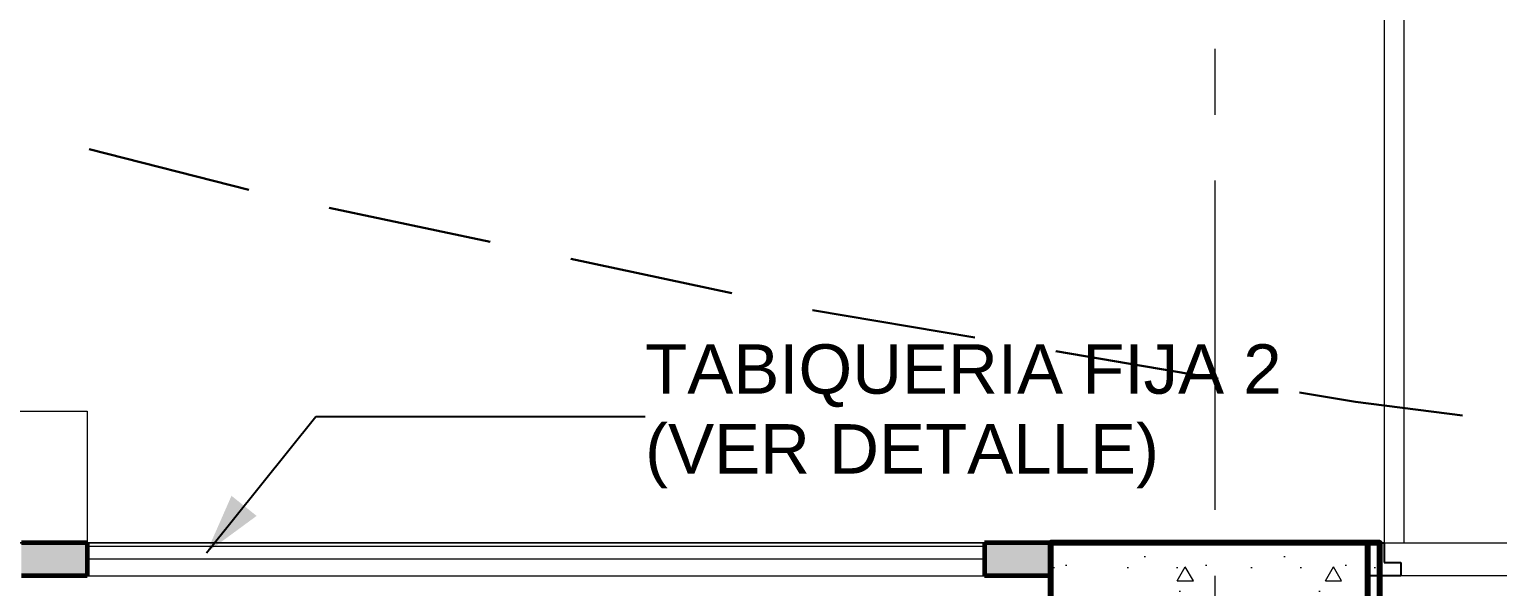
# Model space of a CAD drawing. Header units: inches. Extents: x -19 to 5698, y -728 to 92.
# Drawn here: x 121.02 to 123.249, y 17.333 to 18.18 of the extents above; entities that cross this region are included whole.
import ezdxf

# ---------------------------------------------------------------- set-up
doc = ezdxf.new("R2010")
doc.units = ezdxf.units.IN
doc.header["$MEASUREMENT"] = 0
doc.set_wipeout_variables(frame=1)
for name, pattern in [('HIDDEN', [0.375, 0.25, -0.125]), ('Hidden Line', [0.195611, 0.141111, -0.0545]), ('Punto & Raya', [0.65, 0.5, -0.075, 0, -0.075]), ('Wipeout_Contour', [1, 0, -1])]:
    doc.linetypes.add(name, pattern=pattern)
doc.layers.get('0').update_dxf_attribs({"color": 61})
doc.layers.add('00 conduct tomacorr', color=120, linetype='HIDDEN', lineweight=30)
for name, color, linetype in [('02 _ ARQ _ ALB _ Ejes Generales', 251, 'Continuous'), ('02 _ ARQ _ ZON _ Espacio.3D', 7, 'Continuous'), ('08 _ STR _ EXT _ 06 Columnas', 7, 'Continuous'), ('08 _ STR _ EXT _ 09 Vigas', 251, 'Continuous'), ('Acabado - Muros', 7, 'Continuous'), ('Estructura - 04 MURO', 7, 'Continuous'), ('Interior - Mobiliario', 7, 'Continuous'), ('Notas - Etiquetas', 7, 'Continuous')]:
    doc.layers.add(name, color=color, linetype=linetype)
doc.styles.add('Estilo_Generado_4', font='swisse.ttf')
doc.dimstyles.new('Estilo_Generado__8', dxfattribs={"dimtxt": 0.18, "dimasz": 0.0912, "dimexe": 0.18, "dimexo": 0.0625, "dimgap": 0, "dimtad": 0, "dimtih": 1, "dimtoh": 1, "dimdec": 4, "dimzin": 0, "dimdsep": 46, "dimcen": 0.09, "dimadec": 0, "dimazin": 0, "dimtfac": 1, "dimtdec": 4, "dimtmove": 0, "dimatfit": 3, "dimldrblk": 'ARROWHEAD_5', "dimfxl": 1, "dimtolj": 1, "dimtzin": 0, "dimarcsym": 0})

# ---------------------------------------------------------------- blocks, each defined once
blk = doc.blocks.new('ARROWHEAD_5')
at = {"linetype": 'Continuous', "lineweight": 0}
blk.add_hatch(color=0, dxfattribs=at).paths.add_polyline_path([(-1, 0.2679), (0, 0), (-1, -0.2679)])
at = {"color": 0, "linetype": 'Continuous', "lineweight": 0}
blk.add_line((0, 0), (-1, 0), dxfattribs=at)

msp = doc.modelspace()

# ---------------------------------------------------------------- hatches: boundary and pattern name
at = {"layer": '08 _ STR _ EXT _ 06 Columnas', "linetype": 'Continuous', "lineweight": 9}
h = msp.add_hatch(dxfattribs=at)
h.set_pattern_fill('HORMIGÓN_EN_MASA_0002', style=0, pattern_type=2)
h.set_pattern_definition([(0, (92.5, 6e-09), (0, 0.3897114), [0.024375, -0.200625]), (0, (92.6125, 0.19486), (0, 0.3897114), [0.024375, -0.200625]), (60, (92.5, 6e-09), (-0.3375, 0.1948557), [0.024375, -0.200625]), (60, (92.725, 6e-09), (-0.3375, 0.1948557), [0.024375, -0.200625]), (120, (92.5244, 6e-09), (0.3375, 0.1948557), [0.024375, -0.200625]), (120, (92.7494, 6e-09), (0.3375, 0.1948557), [0.024375, -0.200625]), (0, (92.500015, 0.0375), (0, 0.075), [0, -0.075, 0, -0.1125]), (45, (92.537515, 0.0375), (-0.05303301, 0.05303301), [0, -0.05625, 0, -0.09375])])
h.paths.add_polyline_path([(122.57, 16.5), (123.07, 16.5), (123.07, 17.4), (122.57, 17.4)])

# ---------------------------------------------------------------- linework, layer by layer
at = {"layer": '02 _ ARQ _ ALB _ Ejes Generales', "color": 251, "linetype": 'Punto & Raya', "lineweight": 13, "true_color": 0x636466}
msp.add_line((122.82, 3.05), (122.82, 44.9), dxfattribs=at)
at = {"layer": '02 _ ARQ _ ZON _ Espacio.3D', "color": 254, "linetype": 'Continuous', "lineweight": 0, "flags": 128}
msp.add_lwpolyline([(112.57, 29.7), (112.57, 17.4), (137.07, 17.4)], dxfattribs=at)
for points in [[(104.8201, 17.35), (104.8201, 6.45), (117.6487, 6.4499), (117.6487, 7.7), (117.7931, 7.7), (117.793, 6.45), (122.1232, 6.45), (122.1232, 7.7), (122.57, 7.7), (122.57, 16.9), (122.57, 17.4), (116.67, 17.4), (116.67, 16.9), (116.07, 16.9), (116.07, 16.2999), (115.57, 16.2999), (115.57, 17.4), (112.57, 17.4), (112.57, 16.0999), (108.57, 16.0998), (108.57, 17.35)], [(122.62, 8.1), (123.07, 8.1), (123.07, 7.7), (124.5795, 7.6999), (124.5795, 7.2), (129.37, 7.2), (129.37, 7.7), (129.57, 7.7), (129.57, 8.1), (130.07, 8.1), (130.07, 16.5), (129.57, 16.5), (129.57, 17.35), (129.37, 17.35), (123.27, 17.35), (123.07, 17.35), (123.07, 16.5), (122.62, 16.5)]]:
    msp.add_lwpolyline(points, close=True, dxfattribs=at)
at = {"layer": '08 _ STR _ EXT _ 06 Columnas', "color": 7, "linetype": 'Continuous', "lineweight": 80, "flags": 128}
msp.add_lwpolyline([(122.57, 16.5), (123.07, 16.5), (123.07, 17.4), (122.57, 17.4)], close=True, dxfattribs=at)
at = {"layer": '08 _ STR _ EXT _ 09 Vigas', "color": 251, "linetype": 'Hidden Line', "lineweight": 13, "true_color": 0x636466}
for q in [(122.57, 17.4), (136.57, 17.4)]:
    msp.add_line((123.07, 17.4), q, dxfattribs=at)
at = {"layer": 'Acabado - Muros', "color": 7, "linetype": 'Continuous', "lineweight": 60}
msp.add_line((122.57, 17.4), (122.57, 17.35), dxfattribs=at)
at = {"layer": 'Estructura - 04 MURO', "color": 165, "linetype": 'Continuous', "lineweight": 15}
for p, q in [((123.077, 18.5689), (123.077, 17.4)), ((123.107, 17.4), (123.107, 18.5689)), ((123.077, 17.4), (123.107, 17.4))]:
    msp.add_line(p, q, dxfattribs=at)
at = {"layer": 'Estructura - 04 MURO', "color": 7, "linetype": 'Continuous', "lineweight": 80}
for p, q in [((123.052, 17.35), (123.052, 17.4)), ((123.052, 17.35), (123.052, 17.4)), ((123.052, 17.35), (123.052, 17.4)), ((123.052, 17.15), (123.052, 17.35)), ((123.052, 17.15), (123.052, 17.35))]:
    msp.add_line(p, q, dxfattribs=at)
at = {"layer": 'Estructura - 04 MURO', "color": 165, "linetype": 'Continuous', "lineweight": 25}
for p, q in [((123.052, 17.35), (123.052, 17.4)), ((123.052, 17.4), (123.077, 17.4)), ((123.077, 17.4), (123.077, 17.37)), ((123.077, 17.37), (123.102, 17.37)), ((123.102, 17.37), (123.102, 17.35)), ((123.102, 17.35), (123.052, 17.35))]:
    msp.add_line(p, q, dxfattribs=at)
at = {"layer": 'Estructura - 04 MURO', "color": 165, "linetype": 'Continuous', "lineweight": 15}
msp.add_arc((123.077, 17.4), 1.1689, 0, 90, dxfattribs=at)
at = {"layer": 'Interior - Mobiliario', "color": 175, "linetype": 'Continuous', "lineweight": 13, "flags": 128}
msp.add_lwpolyline([(119.4079, 17.6001), (121.1079, 17.6001), (121.1079, 17.4), (119.4079, 17.4)], close=True, dxfattribs=at)

# ---------------------------------------------------------------- texts
at = {"layer": 'Notas - Etiquetas', "color": 171, "linetype": 'Continuous', "lineweight": 13, "insert": (121.9548, 17.592), "char_height": 0.075, "width": 1.055329, "attachment_point": 4, "line_spacing_factor": 0.969465, "style": 'Estilo_Generado_4'}
msp.add_mtext('\\A1;{\\pql;\\fSwis721 Ex BT|b0|i0|c0|p34;TABIQUERIA FIJA 2 (VER DETALLE)\\fSwis721 Ex BT|b0|i0|c0|p34; }', dxfattribs=at)

# ---------------------------------------------------------------- next in the draw order: wipeouts: each hides what was drawn before it
at = {"color": 254, "linetype": 'Wipeout_Contour', "lineweight": 0, "ltscale": 3334.116875}
msp.add_wipeout([(122.47, 17.4), (121.1079, 17.4), (121.1079, 17.35), (122.47, 17.35)], dxfattribs=at).dxf.layer = 'Acabado - Muros'

# ---------------------------------------------------------------- next in the draw order: linework, layer by layer
at = {"layer": 'Acabado - Muros', "color": 7, "linetype": 'Continuous', "lineweight": 60}
for p, q in [((121.1079, 17.35), (121.0079, 17.35)), ((122.57, 17.35), (122.47, 17.35))]:
    msp.add_line(p, q, dxfattribs=at)
at = {"layer": 'Acabado - Muros', "color": 251, "linetype": 'Continuous', "lineweight": 13, "flags": 128}
for points in [[(121.1079, 17.4), (122.47, 17.4)], [(121.1079, 17.35), (122.47, 17.35)]]:
    msp.add_lwpolyline(points, dxfattribs=at)

# ---------------------------------------------------------------- next in the draw order: wipeouts: each hides what was drawn before it
at = {"color": 254, "linetype": 'Wipeout_Contour', "lineweight": 0, "ltscale": 3334.117709}
msp.add_wipeout([(122.47, 17.395), (121.1079, 17.395), (121.1079, 17.375), (122.47, 17.375)], dxfattribs=at).dxf.layer = 'Acabado - Muros'

# ---------------------------------------------------------------- next in the draw order: hatches: boundary and pattern name
at = {"layer": 'Acabado - Muros', "linetype": 'Continuous', "lineweight": 0}
for points in [[(121.1079, 17.4), (121.0079, 17.4), (121.0079, 17.35), (121.1079, 17.35)], [(122.47, 17.4), (122.47, 17.35), (122.57, 17.35), (122.57, 17.4)]]:
    msp.add_hatch(color=254, dxfattribs=at).paths.add_polyline_path(points)

# ---------------------------------------------------------------- next in the draw order: linework, layer by layer
at = {"layer": '00 conduct tomacorr'}
for centre, radius, start, end in [((126.0074, 37.7268, 0.0004), 20.3315, 230.69659, 268.75855), ((123.0579, 20.6847, -0.0001), 4.4971, 231.514, 313.081)]:
    msp.add_arc(centre, radius, start, end, dxfattribs=at)
at = {"layer": '08 _ STR _ EXT _ 09 Vigas', "color": 251, "linetype": 'Hidden Line', "lineweight": 13, "true_color": 0x636466}
msp.add_line((102.07, 17.4), (122.57, 17.4), dxfattribs=at)
at = {"layer": 'Acabado - Muros', "color": 7, "linetype": 'Continuous', "lineweight": 60}
for p, q in [((121.1079, 17.4), (121.0079, 17.4)), ((121.1079, 17.4), (121.1079, 17.35)), ((122.47, 17.4), (122.47, 17.35)), ((122.57, 17.4), (122.47, 17.4))]:
    msp.add_line(p, q, dxfattribs=at)
at = {"layer": 'Acabado - Muros', "color": 7, "linetype": 'Continuous', "lineweight": 13, "flags": 128}
msp.add_lwpolyline([(122.47, 17.395), (122.47, 17.375), (121.1079, 17.375), (121.1079, 17.395)], close=True, dxfattribs=at)

# ---------------------------------------------------------------- next in the draw order: leaders
at = {"layer": 'Notas - Etiquetas', "color": 144, "linetype": 'Continuous', "lineweight": 13, "annotation_type": 0, "has_hookline": 1, "hookline_direction": 0, "text_width": 0.965}
msp.add_leader([(121.2889, 17.385), (121.4548, 17.592), (121.9548, 17.592)], dimstyle='Estilo_Generado__8', dxfattribs=at)

doc.saveas('drawing.dxf')
